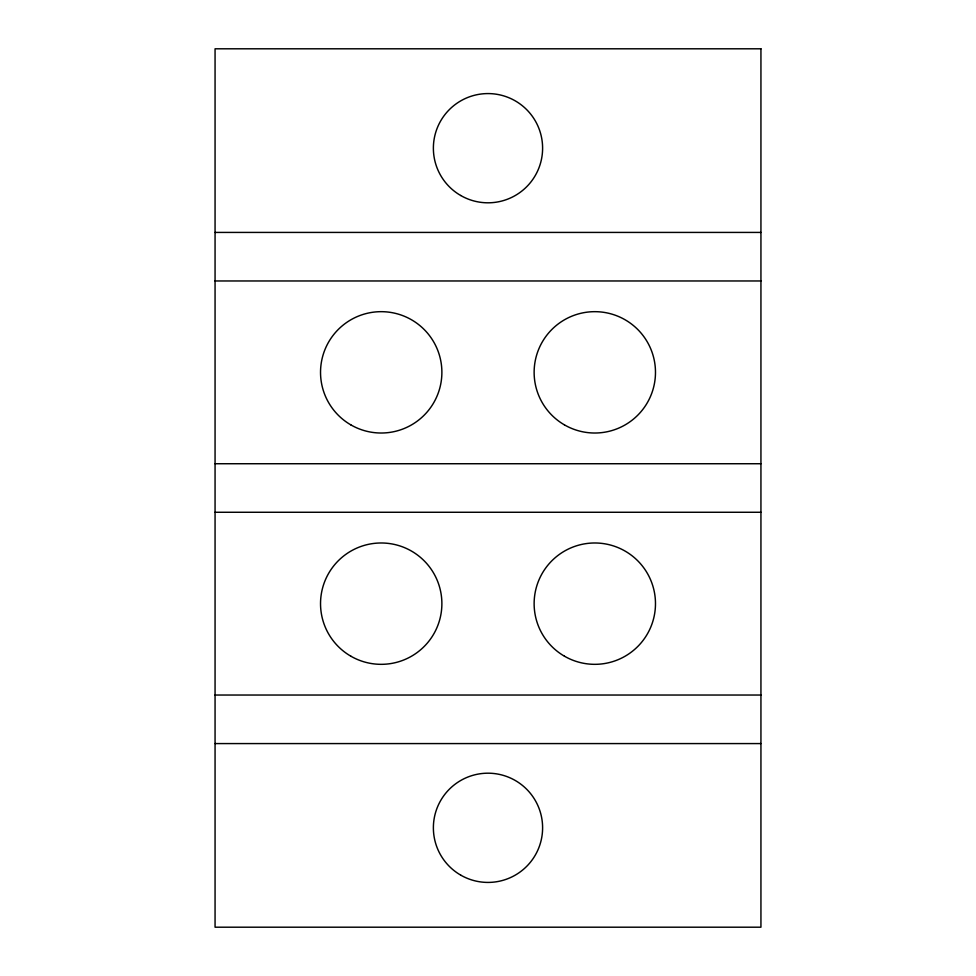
<?xml version="1.0" encoding="UTF-8"?>
<svg xmlns="http://www.w3.org/2000/svg" width="976" height="976" viewBox="0 0 976 976"><rect width="100%" height="100%" fill="white"/><g stroke="black" fill="none" stroke-linecap="round" stroke-linejoin="round"><path stroke-width="1.46" d="M215.062 232.422L760.938 232.422M215.062 280.966L760.938 280.966M215.062 463.734L760.938 463.734M215.062 512.266L760.938 512.266M215.062 695.034L760.938 695.034M215.062 743.578L760.938 743.578M760.938 48.8L215.062 48.8L215.062 927.2L760.938 927.2L760.938 48.8M460.696 875.106A54.607 54.607 0 0 0 542.607 827.807A54.607 54.607 0 0 0 460.696 780.507A54.607 54.607 0 0 0 460.696 875.106M460.696 195.493A54.607 54.607 0 0 0 542.607 148.193A54.607 54.607 0 0 0 460.696 100.894A54.607 54.607 0 0 0 460.696 195.493M564.457 656.201A60.683 60.683 0 0 0 655.482 603.656A60.683 60.683 0 0 0 564.457 551.111A60.683 60.683 0 0 0 564.457 656.201M350.86 656.201A60.683 60.683 0 0 0 441.884 603.656A60.683 60.683 0 0 0 350.86 551.111A60.683 60.683 0 0 0 350.86 656.201M564.457 424.889A60.683 60.683 0 0 0 655.482 372.344A60.683 60.683 0 0 0 564.457 319.799A60.683 60.683 0 0 0 564.457 424.889M350.86 424.889A60.683 60.683 0 0 0 441.884 372.344A60.683 60.683 0 0 0 350.86 319.799A60.683 60.683 0 0 0 350.86 424.889"/></g></svg>
